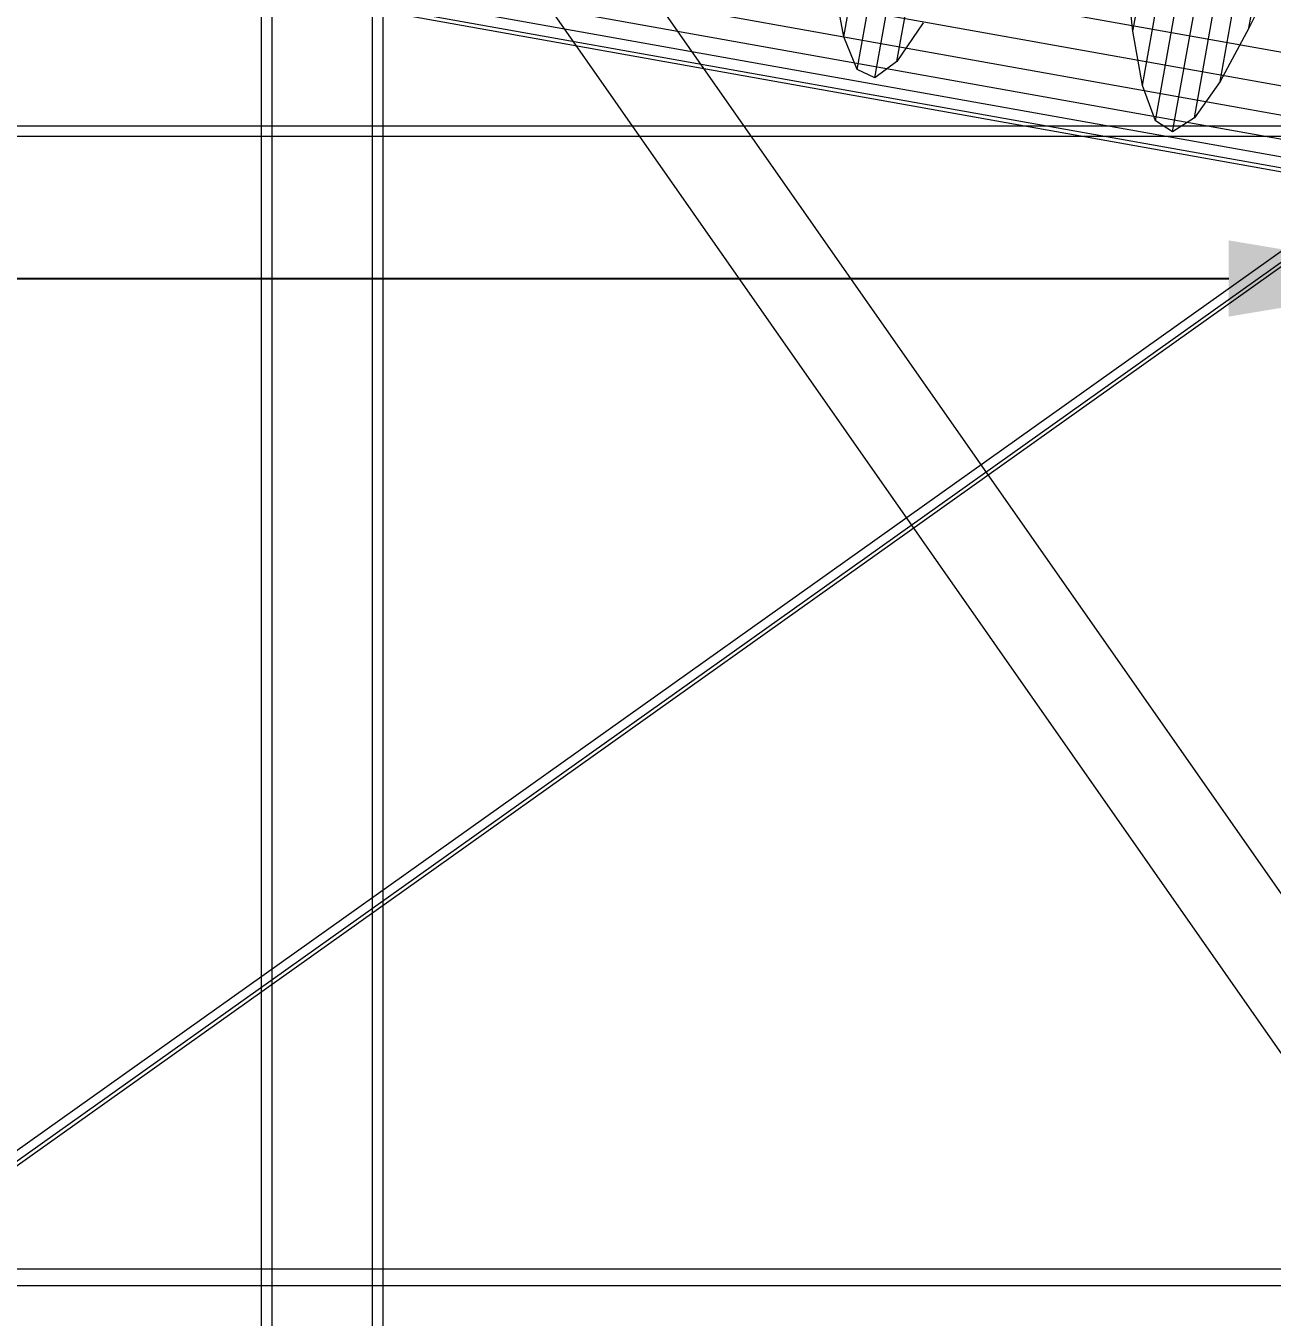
# Model space of a CAD drawing. Header units: millimetres. Extents: x -1970 to 34302, y -65268 to 6837.
# Drawn here: x 785 to 1603, y -34382 to -33534 of the extents above; entities that cross this region are included whole.
import ezdxf

# ---------------------------------------------------------------- set-up
doc = ezdxf.new("R2010")
doc.units = ezdxf.units.MM
for name, color, linetype, lineweight in [('COTAS_O', 1, 'Continuous', 0), ('frontal_C01', 7, 'Continuous', 0), ('frontal_dos-mix', 7, 'Continuous', 0), ('frontal_tolva', 7, 'Continuous', 0)]:
    doc.layers.add(name, color=color, linetype=linetype, lineweight=lineweight)
doc.dimstyles.new('R19_100', dxfattribs={"dimtxt": 250, "dimasz": 150, "dimexe": 150, "dimexo": 80, "dimgap": 100, "dimtad": 1, "dimtih": 1, "dimtoh": 1, "dimdsep": 46, "dimcen": 0.09, "dimadec": 0, "dimazin": 0, "dimtfac": 1, "dimtdec": 4, "dimtofl": 0, "dimtmove": 0, "dimatfit": 3, "dimfxl": 1, "dimtolj": 1, "dimtzin": 0, "dimarcsym": 0})

# ---------------------------------------------------------------- blocks, each defined once
blk = doc.blocks.new('*D35')
at = {"layer": 'COTAS_O', "color": 0, "lineweight": -2, "transparency": 16777216}
for p, q in [((-1725, -34320), (-1725, -33550)), ((1725, -34320), (1725, -33550)), ((-1575, -33700), (1575, -33700))]:
    blk.add_line(p, q, dxfattribs=at)
at = {"layer": 'COTAS_O', "color": 0, "transparency": 16777216}
for points in [[(-1575, -33675), (-1575, -33725), (-1725, -33700)], [(1575, -33675), (1575, -33725), (1725, -33700)]]:
    blk.add_solid(points, dxfattribs=at)
at = {"layer": 'Defpoints', "color": 0, "transparency": 16777216}
for p in [(1725, -33700), (-1725, -34400), (1725, -34400)]:
    blk.add_point(p, dxfattribs=at)

msp = doc.modelspace()

# ---------------------------------------------------------------- linework, layer by layer
at = {"layer": 'frontal_C01'}
for p, q in [((940, -35975), (940, -33271.654)), ((947, -35975), (947, -33271.654)), ((1013, -35975), (1013, -33271.654)), ((1020, -35975), (1020, -33271.654))]:
    msp.add_line(p, q, dxfattribs=at)
at = {"layer": 'frontal_dos-mix'}
for p, q in [((1891.581, -33602.089), (241.581, -33307.089)), ((1887.778, -33623.362), (237.778, -33328.362)), ((1884.444, -33642.009), (234.444, -33347.009)), ((1881.708, -33657.311), (231.708, -33362.311)), ((1879.675, -33668.682), (229.675, -33373.682)), ((1878, -33678.049), (228, -33383.049)), ((1878.423, -33675.684), (228.423, -33380.684)), ((1322.255, -33541.305), (1334.729, -33471.536)), ((1331.024, -33562.806), (1346.272, -33477.515)), ((1342.643, -33568.362), (1358.376, -33480.363)), ((1357.204, -33557.466), (1371.058, -33479.978)), ((1512.105, -33537.631), (1507.227, -33494.37)), ((1512.105, -33537.631), (1519.342, -33497.154)), ((1607.914, -33495.58), (1588.118, -33535.757)), ((1322.255, -33541.305), (1315.818, -33506.761)), ((1518.337, -33573.324), (1530.388, -33505.921)), ((1588.118, -33535.757), (1593.202, -33507.321)), ((1526.821, -33596.416), (1541.876, -33512.213)), ((1538.12, -33603.766), (1553.916, -33515.412)), ((1552.372, -33594.598), (1566.537, -33515.368)), ((1569.272, -33570.619), (1579.678, -33512.413)), ((1374.355, -33532.084), (1357.204, -33557.466)), ((1588.118, -33535.757), (1569.272, -33570.619)), ((1331.024, -33562.806), (1322.255, -33541.305)), ((1518.337, -33573.324), (1512.105, -33537.631)), ((1357.204, -33557.466), (1342.643, -33568.362)), ((1342.643, -33568.362), (1331.024, -33562.806)), ((1569.272, -33570.619), (1552.372, -33594.598)), ((1526.821, -33596.416), (1518.337, -33573.324)), ((1552.372, -33594.598), (1538.12, -33603.766)), ((1538.12, -33603.766), (1526.821, -33596.416))]:
    msp.add_line(p, q, dxfattribs=at)
at = {"layer": 'frontal_tolva'}
for p, q in [((1769.584, -34332.806), (722.584, -32835.806)), ((1720.416, -34367.194), (673.416, -32870.194)), ((1725, -33600), (-1725, -33600)), ((1725, -33600), (600, -34400)), ((1725, -33606.849), (-1725, -33606.849)), ((600, -34406.849), (1725, -33606.849)), ((604.636, -34406.52), (1729.636, -33606.52)), ((-1821.5, -34350), (1821.5, -34350)), ((-1821.5, -34361), (1821.5, -34361))]:
    msp.add_line(p, q, dxfattribs=at)

# ---------------------------------------------------------------- dimensions: what is measured, and where the dimension line sits
at = {"layer": 'COTAS_O'}
dim = msp.add_aligned_dim(p1=(-1725, -34400), p2=(1725, -34400), distance=700, text='<> O', dimstyle='R19_100', dxfattribs=at)
dim.commit()
dim.dimension.update_dxf_attribs({"geometry": '*D35', "text_midpoint": (0, -33700)})

doc.saveas('drawing.dxf')
